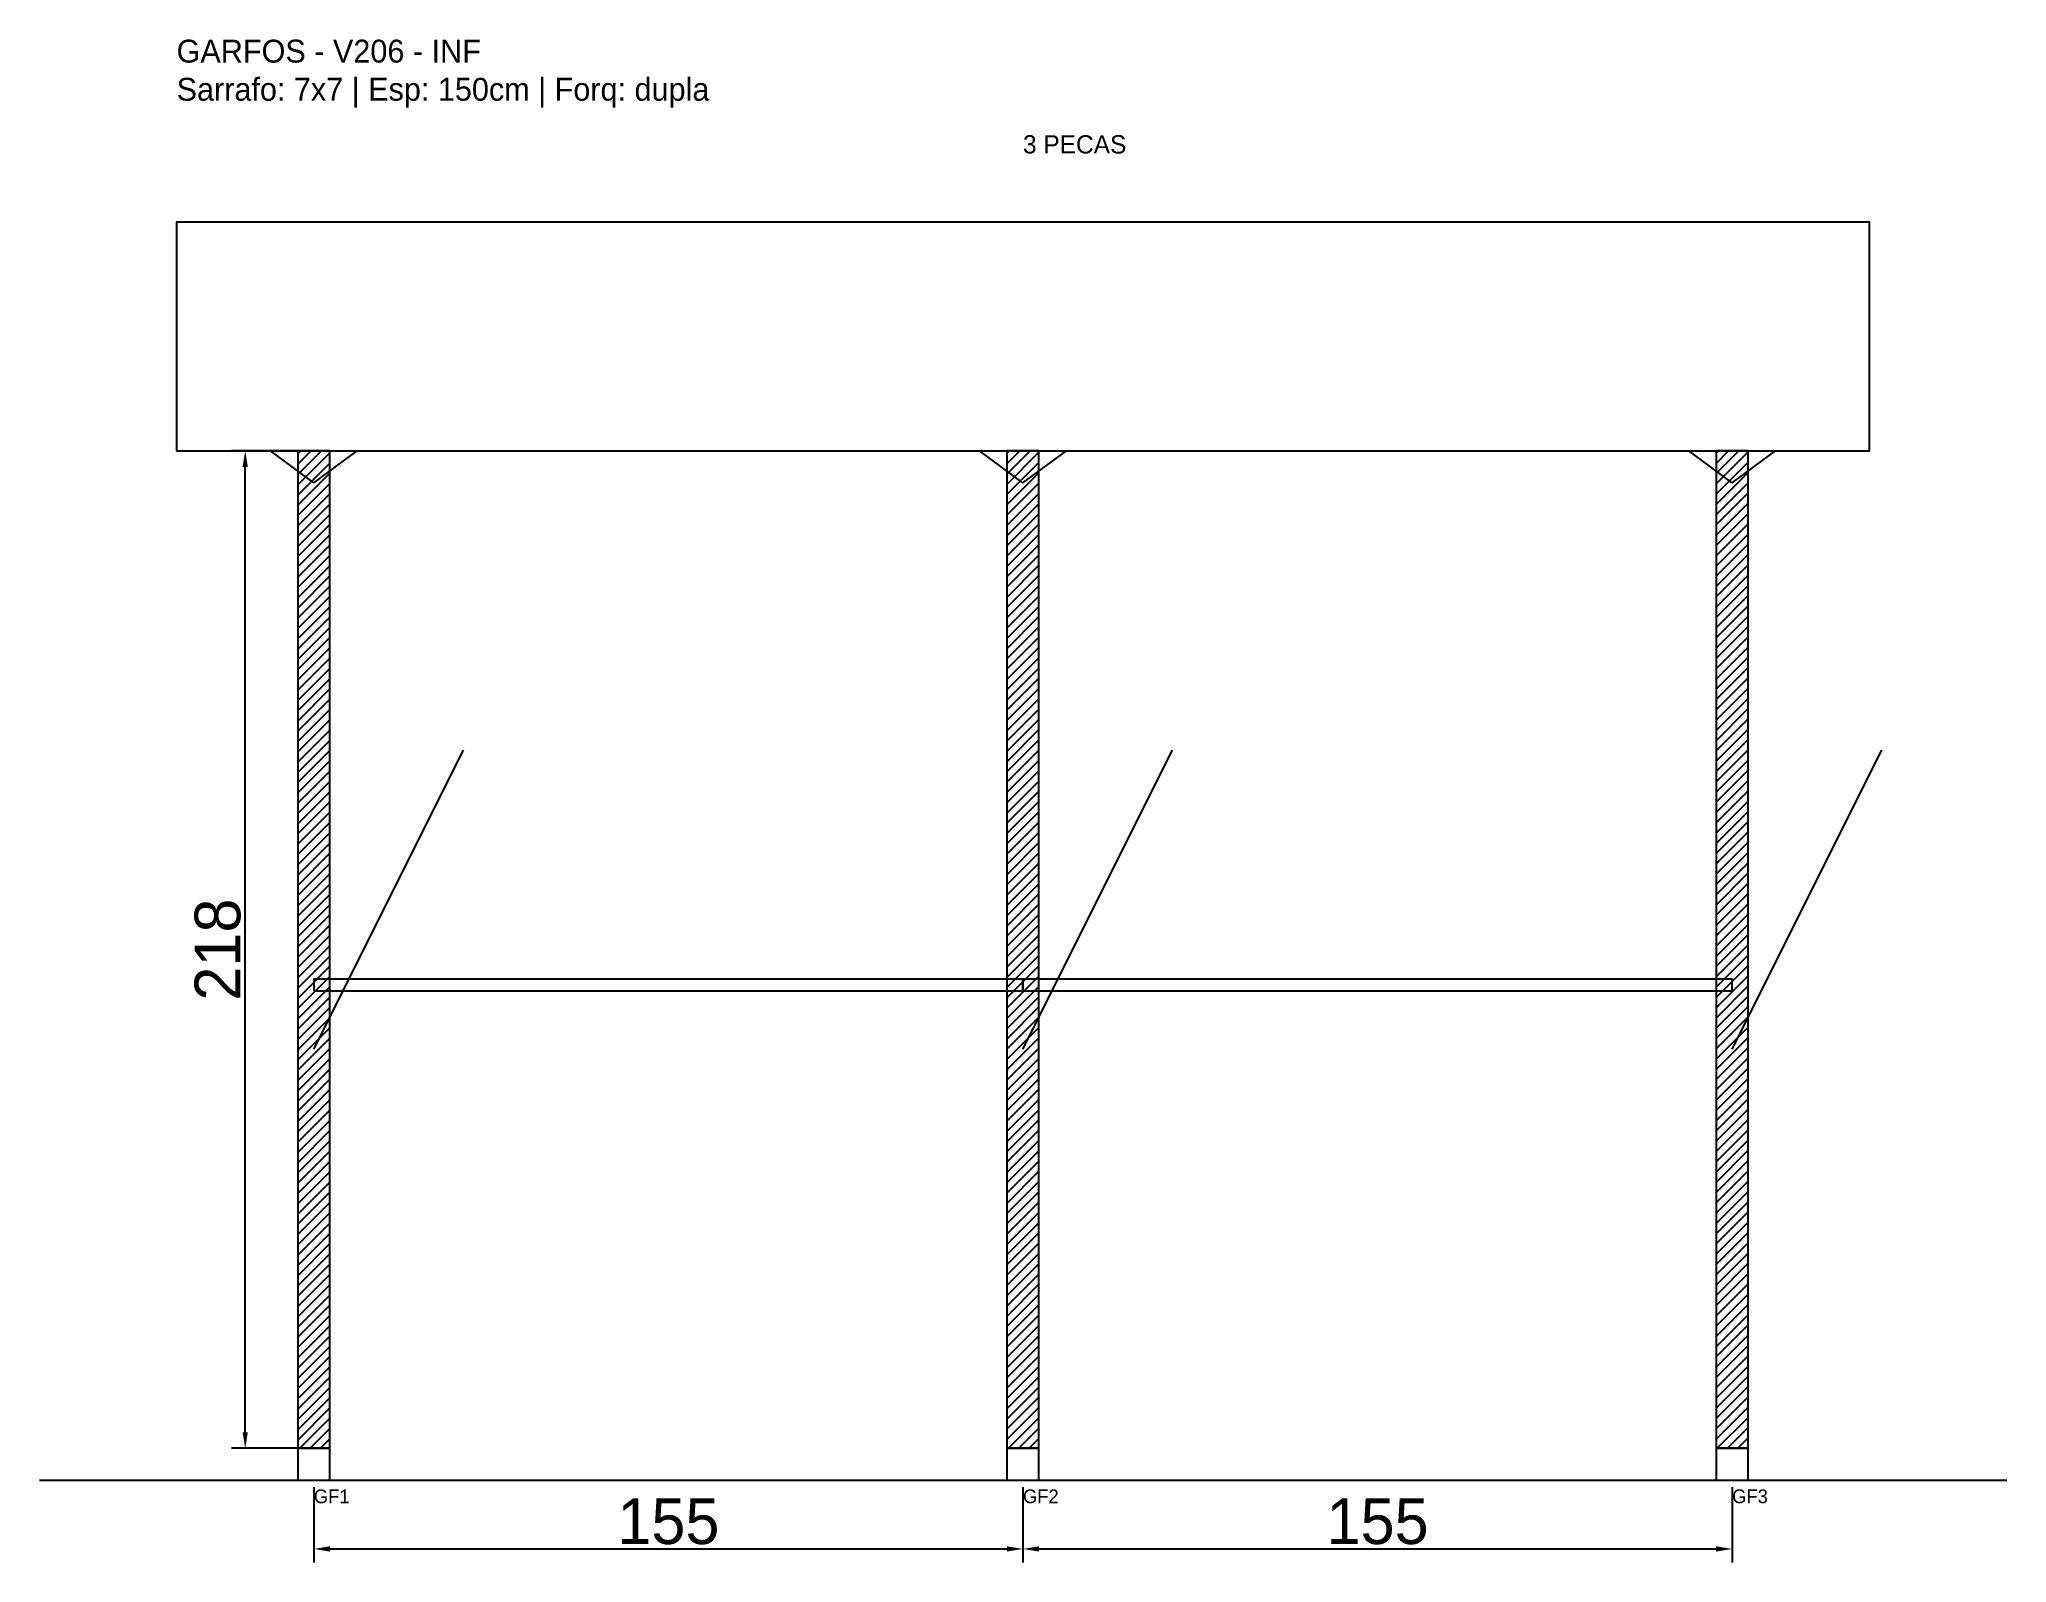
# Model space of a CAD drawing. Header units: metres. Extents: x -30 to 400, y -25 to 308.
import ezdxf

# ---------------------------------------------------------------- set-up
doc = ezdxf.new("R2010")
doc.units = ezdxf.units.M
for name, color, linetype in [('BARRA_ANCORAGEM', 1, 'Continuous'), ('COTA', 241, 'Continuous'), ('GARFOS OK', 3, 'Continuous'), ('NOME DA VIGA', 6, 'Continuous'), ('SARR_7x7', 40, 'Continuous'), ('TIRAS REESCORAMENTO', 252, 'Continuous'), ('VIGAS', 3, 'Continuous')]:
    doc.layers.add(name, color=color, linetype=linetype)
doc.dimstyles.new('EZ DXF', dxfattribs={"dimtxt": 10, "dimasz": 3.5, "dimexe": 3, "dimexo": 1.5, "dimgap": 1, "dimtad": 1, "dimdec": 1, "dimdsep": 46, "dimcen": 2.5, "dimazin": 3, "dimtfac": 1, "dimtmove": 0, "dimatfit": 3})

msp = doc.modelspace()

# ---------------------------------------------------------------- hatches: boundary and pattern name
at = {"layer": 'COTA'}
h = msp.add_hatch(dxfattribs=at)
h.set_pattern_fill('ANSI31', scale=0.5)
h.paths.add_polyline_path([(26.5, 0), (33.5, 0), (33.5, 218), (26.5, 218)])
h = msp.add_hatch(dxfattribs=at)
h.set_pattern_fill('ANSI31', scale=0.5)
h.paths.add_polyline_path([(181.5, 0), (188.5, 0), (188.5, 218), (181.5, 218)])
h = msp.add_hatch(dxfattribs=at)
h.set_pattern_fill('ANSI31', scale=0.5)
h.paths.add_polyline_path([(336.51, 0), (343.51, 0), (343.51, 218), (336.51, 218)])

# ---------------------------------------------------------------- linework, layer by layer
at = {"layer": 'BARRA_ANCORAGEM'}
for p, q in [((30, 87.2), (62.7, 152.6)), ((185, 87.2), (217.7, 152.6)), ((340.01, 87.2), (372.71, 152.6))]:
    msp.add_line(p, q, dxfattribs=at)
at = {"layer": 'GARFOS OK'}
for p, q in [((30, 211), (20.5, 218)), ((20.5, 218), (39.5, 218)), ((30, 211), (39.5, 218)), ((185, 211), (175.5, 218)), ((175.5, 218), (194.5, 218)), ((185, 211), (194.5, 218)), ((340.01, 211), (330.51, 218)), ((330.51, 218), (349.51, 218)), ((340.01, 211), (349.51, 218))]:
    msp.add_line(p, q, dxfattribs=at)
at = {"layer": 'GARFOS OK', "linetype": 'CONTINUOUS'}
msp.add_line((-30, -7), (400.01, -7), dxfattribs=at)
at = {"layer": 'GARFOS OK'}
for points in [[(26.5, 0), (33.5, 0), (33.5, 218), (26.5, 218), (26.5, 0)], [(181.5, 0), (188.5, 0), (188.5, 218), (181.5, 218), (181.5, 0)], [(336.51, 0), (343.51, 0), (343.51, 218), (336.51, 218), (336.51, 0)]]:
    msp.add_lwpolyline(points, dxfattribs=at)
at = {"layer": 'SARR_7x7'}
for points in [[(26.5, -7), (33.5, -7), (33.5, 0), (26.5, 0), (26.5, -7)], [(181.5, -7), (188.5, -7), (188.5, 0), (181.5, 0), (181.5, -7)], [(336.51, -7), (343.51, -7), (343.51, 0), (336.51, 0), (336.51, -7)]]:
    msp.add_lwpolyline(points, dxfattribs=at)
at = {"layer": 'TIRAS REESCORAMENTO'}
for points in [[(30, 100), (185, 100), (185, 102.5), (30, 102.5), (30, 100)], [(185, 100), (340.01, 100), (340.01, 102.5), (185, 102.5), (185, 100)]]:
    msp.add_lwpolyline(points, dxfattribs=at)
at = {"layer": 'VIGAS'}
msp.add_lwpolyline([(0, 218), (370.01, 218), (370.01, 268), (0, 268), (0, 218)], dxfattribs=at)

# ---------------------------------------------------------------- texts
at = {"layer": 'NOME DA VIGA'}
for s, height, p in [('3 PECAS', 4, (185, 283)), ('GF1', 3, (30, -12)), ('GF2', 3, (185, -12)), ('GF3', 3, (340.01, -12))]:
    msp.add_text(s, height=height, dxfattribs=at).set_placement(p)
at = {"layer": 'NOME DA VIGA', "insert": (0, 293), "char_height": 5, "attachment_point": 7}
msp.add_mtext('GARFOS - V206 - INF\\PSarrafo: 7x7 | Esp: 150cm | Forq: dupla', dxfattribs=at)

# ---------------------------------------------------------------- dimensions: what is measured, and where the dimension line sits
at = {"layer": 'COTA'}
msp.add_linear_dim(base=(15, 0), p1=(30, 0), p2=(30, 218), angle=90, dimstyle='EZ DXF', dxfattribs=at).render()
for base, p1, p2 in [((30, -22), (30, -7), (185, -7)), ((185, -22), (185, -7), (340.01, -7))]:
    msp.add_linear_dim(base=base, p1=p1, p2=p2, dimstyle='EZ DXF', dxfattribs=at).render()

doc.saveas('drawing.dxf')
